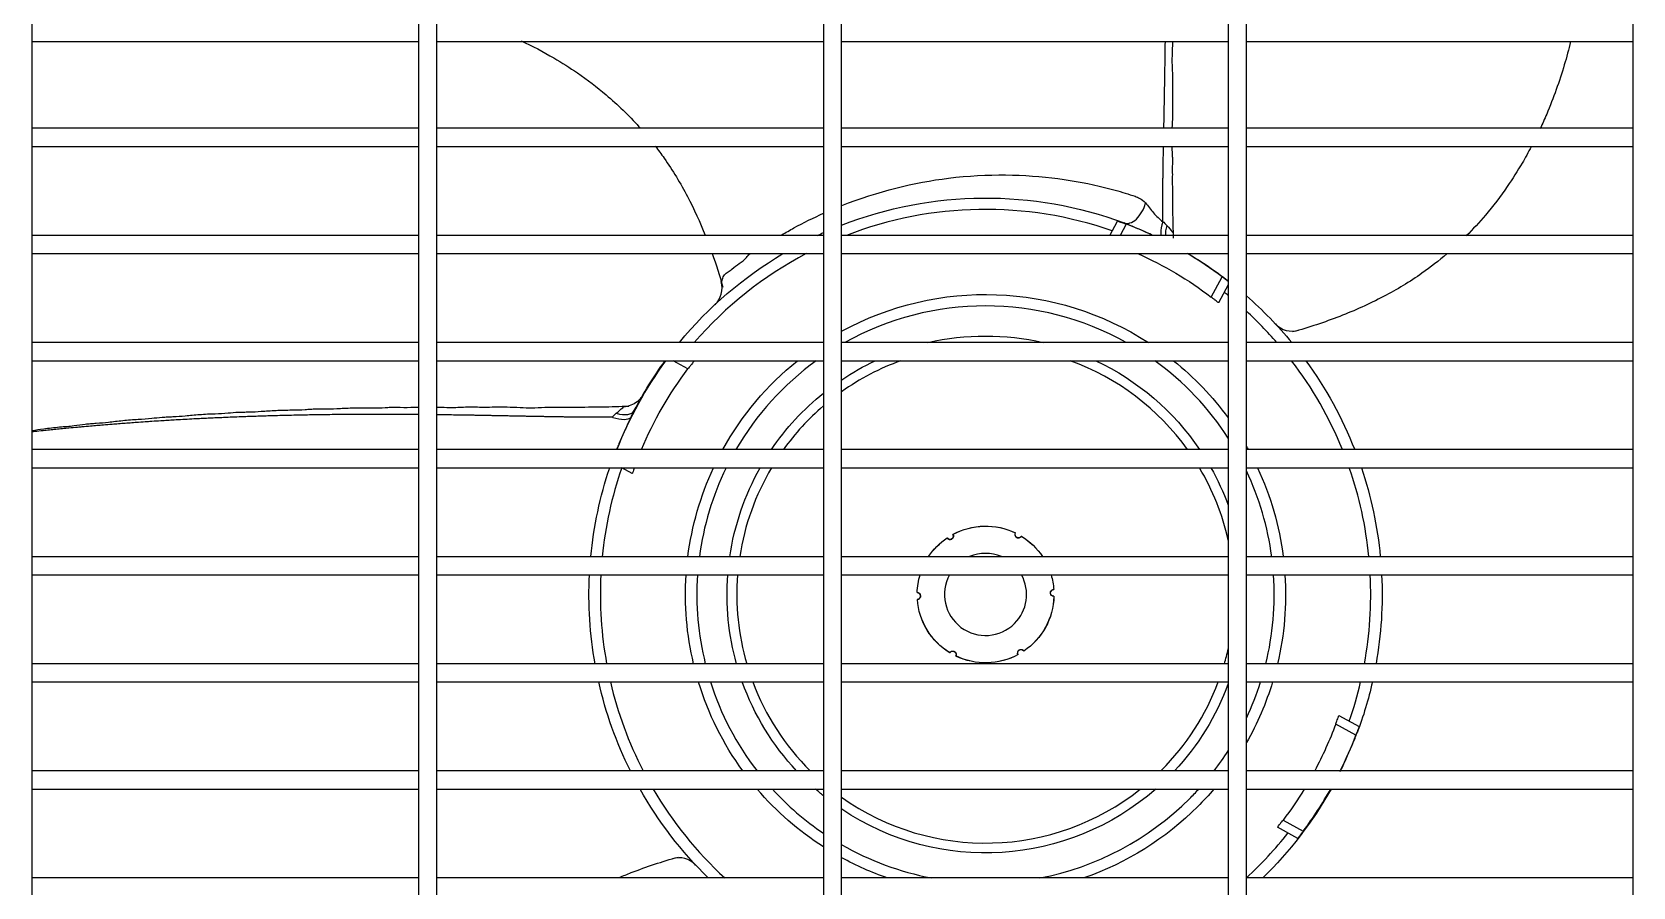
# Model space of a CAD drawing. Extents: x 58467 to 79089, y -33726 to -17391.
# Drawn here: x 72204.52 to 72239.64, y -19129.44 to -19110.68 of the extents above; entities that cross this region are included whole.
import ezdxf

# ---------------------------------------------------------------- set-up
doc = ezdxf.new("R2010")
doc.units = 0
doc.header["$LTSCALE"] = 100

# ---------------------------------------------------------------- blocks, each defined once
blk = doc.blocks.new('ZSGT')
at = {"color": 3}
for p, q in [((40264.634, -24624.08, -3.539), (40264.634, -24505.717, -3.539)), ((40273.112, -24505.717, -3.539), (40273.112, -24624.08, -3.539)), ((40273.512, -24624.08, -3.539), (40273.512, -24505.717, -3.539)), ((40281.991, -24505.717, -3.539), (40281.991, -24624.08, -3.539)), ((40282.391, -24624.08, -3.539), (40282.391, -24505.717, -3.539)), ((40290.87, -24505.717, -3.539), (40290.87, -24624.08, -3.539)), ((40291.27, -24624.08, -3.539), (40291.27, -24505.717, -3.539)), ((40299.748, -24505.717, -3.539), (40299.748, -24624.08, -3.539)), ((40264.634, -24522.031, -3.539), (40273.113, -24522.031, -3.539)), ((40273.513, -24522.031, -3.539), (40281.992, -24522.031, -3.539)), ((40282.392, -24522.031, -3.539), (40290.869, -24522.031, -3.539)), ((40291.269, -24522.031, -3.539), (40299.748, -24522.031, -3.539)), ((40273.113, -24523.937, -3.539), (40264.634, -24523.937, -3.539)), ((40281.992, -24523.937, -3.539), (40273.513, -24523.937, -3.539)), ((40290.869, -24523.937, -3.539), (40282.392, -24523.937, -3.539)), ((40299.748, -24523.937, -3.539), (40291.269, -24523.937, -3.539)), ((40264.634, -24524.337, -3.539), (40273.113, -24524.337, -3.539)), ((40273.513, -24524.337, -3.539), (40281.992, -24524.337, -3.539)), ((40282.392, -24524.337, -3.539), (40290.869, -24524.337, -3.539)), ((40287.545, -24524.342, -3.539), (40287.547, -24524.337, -3.539)), ((40287.545, -24524.342, -3.539), (40287.547, -24524.337, -3.539)), ((40291.269, -24524.337, -3.539), (40299.748, -24524.337, -3.539)), ((40288.272, -24526.287, -3.539), (40288.445, -24525.972, -3.539)), ((40273.113, -24526.287, -3.539), (40264.634, -24526.287, -3.539)), ((40281.992, -24526.287, -3.539), (40273.513, -24526.287, -3.539)), ((40290.869, -24526.287, -3.539), (40282.392, -24526.287, -3.539)), ((40288.635, -24526.042, -3.539), (40288.501, -24526.287, -3.539)), ((40299.748, -24526.287, -3.539), (40291.269, -24526.287, -3.539)), ((40264.634, -24526.687, -3.539), (40273.113, -24526.687, -3.539)), ((40273.513, -24526.687, -3.539), (40281.992, -24526.687, -3.539)), ((40282.392, -24526.687, -3.539), (40290.869, -24526.687, -3.539)), ((40291.269, -24526.687, -3.539), (40299.748, -24526.687, -3.539)), ((40290.496, -24527.639, -3.539), (40290.739, -24527.196, -3.539)), ((40290.87, -24527.373, -3.539), (40290.656, -24527.763, -3.539)), ((40279.62, -24527.798, -3.539), (40279.631, -24527.788, -3.539)), ((40291.906, -24528.23, -3.539), (40291.924, -24528.25, -3.539)), ((40273.113, -24528.636, -3.539), (40264.634, -24528.636, -3.539)), ((40281.992, -24528.636, -3.539), (40273.513, -24528.636, -3.539)), ((40290.869, -24528.636, -3.539), (40282.392, -24528.636, -3.539)), ((40299.748, -24528.636, -3.539), (40291.269, -24528.636, -3.539)), ((40264.634, -24529.036, -3.539), (40273.113, -24529.036, -3.539)), ((40273.513, -24529.036, -3.539), (40281.992, -24529.036, -3.539)), ((40279.02, -24529.216, -3.539), (40278.693, -24529.036, -3.539)), ((40279.108, -24529.036, -3.539), (40279.145, -24529.056, -3.539)), ((40282.392, -24529.036, -3.539), (40290.869, -24529.036, -3.539)), ((40291.269, -24529.036, -3.539), (40299.748, -24529.036, -3.539)), ((40273.113, -24530.986, -3.539), (40264.634, -24530.986, -3.539)), ((40281.992, -24530.986, -3.539), (40273.513, -24530.986, -3.539)), ((40290.869, -24530.986, -3.539), (40282.392, -24530.986, -3.539)), ((40299.748, -24530.986, -3.539), (40291.269, -24530.986, -3.539)), ((40264.634, -24531.386, -3.539), (40273.113, -24531.386, -3.539)), ((40273.513, -24531.386, -3.539), (40281.992, -24531.386, -3.539)), ((40277.798, -24531.511, -3.539), (40277.571, -24531.386, -3.539)), ((40282.392, -24531.386, -3.539), (40290.869, -24531.386, -3.539)), ((40291.269, -24531.386, -3.539), (40299.748, -24531.386, -3.539)), ((40273.113, -24533.336, -3.539), (40264.634, -24533.336, -3.539)), ((40281.992, -24533.336, -3.539), (40273.513, -24533.336, -3.539)), ((40290.869, -24533.336, -3.539), (40282.392, -24533.336, -3.539)), ((40299.748, -24533.336, -3.539), (40291.269, -24533.336, -3.539)), ((40264.634, -24533.736, -3.539), (40273.113, -24533.736, -3.539)), ((40273.513, -24533.736, -3.539), (40281.992, -24533.736, -3.539)), ((40282.392, -24533.736, -3.539), (40290.869, -24533.736, -3.539)), ((40291.269, -24533.736, -3.539), (40299.748, -24533.736, -3.539)), ((40273.113, -24535.685, -3.539), (40264.634, -24535.685, -3.539)), ((40281.992, -24535.685, -3.539), (40273.513, -24535.685, -3.539)), ((40290.869, -24535.685, -3.539), (40282.392, -24535.685, -3.539)), ((40299.748, -24535.685, -3.539), (40291.269, -24535.685, -3.539)), ((40264.634, -24536.085, -3.539), (40273.113, -24536.085, -3.539)), ((40273.513, -24536.085, -3.539), (40281.992, -24536.085, -3.539)), ((40282.392, -24536.085, -3.539), (40290.869, -24536.085, -3.539)), ((40291.269, -24536.085, -3.539), (40299.748, -24536.085, -3.539)), ((40293.295, -24536.82, -3.539), (40293.74, -24537.064, -3.539)), ((40293.671, -24537.254, -3.539), (40293.227, -24537.011, -3.539)), ((40273.113, -24538.035, -3.539), (40264.634, -24538.035, -3.539)), ((40281.992, -24538.035, -3.539), (40273.513, -24538.035, -3.539)), ((40290.869, -24538.035, -3.539), (40282.392, -24538.035, -3.539)), ((40299.748, -24538.035, -3.539), (40291.269, -24538.035, -3.539)), ((40264.634, -24538.435, -3.539), (40273.113, -24538.435, -3.539)), ((40273.513, -24538.435, -3.539), (40281.992, -24538.435, -3.539)), ((40282.392, -24538.435, -3.539), (40290.869, -24538.435, -3.539)), ((40291.269, -24538.435, -3.539), (40299.748, -24538.435, -3.539)), ((40293.069, -24538.535, -3.539), (40293.068, -24538.535, -3.539)), ((40292.394, -24539.518, -3.539), (40291.949, -24539.274, -3.539)), ((40292.073, -24539.114, -3.539), (40292.516, -24539.357, -3.539)), ((40279.188, -24540.101, -3.539), (40279.17, -24540.081, -3.539)), ((40273.113, -24540.385, -3.539), (40264.634, -24540.385, -3.539)), ((40281.992, -24540.385, -3.539), (40273.513, -24540.385, -3.539)), ((40290.869, -24540.385, -3.539), (40282.392, -24540.385, -3.539)), ((40299.748, -24540.385, -3.539), (40291.269, -24540.385, -3.539))]:
    blk.add_line(p, q, dxfattribs=at)
at = {"color": 3, "extrusion": (0, 0, -1)}
for centre, radius, start, end in [((-40285.547, -24534.165, 3.539), 8.699, 68.7281, 110.4357), ((-40285.547, -24534.165, 3.539), 8.699, 64.9195, 65.8727), ((-40285.547, -24534.165, 3.539), 8.699, 39.4651, 59.2876), ((-40285.547, -24534.165, 3.539), 8.191, 114.0687, 127.1733), ((-40285.547, -24534.165, 3.539), 8.699, 120.7139, 127.7283), ((-40285.547, -24534.165, 3.539), 6.582, 61.3463, 122.8556), ((-40285.547, -24534.165, 3.539), 8.699, 131.1398, 140.5364), ((-40285.547, -24534.165, 3.539), 5.671, 77.13, 102.8588), ((-40285.547, -24534.165, 3.539), 8.699, 27.6697, 36.1312), ((-40285.547, -24534.165, 3.539), 6.582, 28.8787, 51.1875), ((-40285.547, -24534.165, 3.539), 5.671, 56.1881, 64.7325), ((-40285.547, -24534.165, 3.539), 5.671, 115.2562, 145.8956), ((-40285.547, -24534.165, 3.539), 6.582, 128.8013, 143.9606), ((-40285.547, -24534.165, 3.539), 8.699, 143.8703, 158.5638), ((-40285.547, -24534.165, 3.539), 8.191, 22.8394, 37.1733), ((-40285.547, -24534.165, 3.539), 5.671, 34.0931, 51.1706), ((-40285.547, -24534.165, 3.539), 6.582, 150.3844, 151.11), ((-40285.547, -24534.165, 3.539), 8.699, 5.4718, 18.6329), ((-40285.547, -24534.165, 3.539), 6.582, 7.2394, 24.975), ((-40285.547, -24534.165, 3.539), 5.671, 8.4094, 29.34), ((-40285.547, -24534.165, 3.539), 5.671, 150.6487, 159.8006), ((-40285.547, -24534.165, 3.539), 6.582, 155.0137, 172.7494), ((-40285.547, -24534.165, 3.539), 8.699, 161.3663, 174.5273), ((-40285.547, -24534.165, 3.539), 1.5, 61.5149, 115.7863), ((-40285.547, -24534.165, 3.539), 1.5, 61.6151, 115.8849), ((-40285.547, -24534.165, 3.539), 1.5, 33.5817, 55.8849), ((-40285.547, -24534.165, 3.539), 1.5, 33.5818, 55.7851), ((-40284.769, -24532.883, 3.539), 0.075, 150.1825, 327.3175), ((-40286.268, -24532.85, 3.539), 0.075, 210.1825, 27.3175), ((-40285.547, -24534.165, 3.539), 1.5, 121.5137, 146.4184), ((-40285.547, -24534.165, 3.539), 1.5, 121.6151, 146.419), ((-40285.547, -24534.165, 3.539), 8.699, 349.9351, 2.8298), ((-40285.547, -24534.165, 3.539), 6.582, 346.6463, 3.7406), ((-40285.547, -24534.165, 3.539), 5.671, 344.4525, 4.3425), ((-40285.547, -24534.165, 3.539), 1.5, 1.6151, 16.6471), ((-40285.547, -24534.165, 3.539), 1.5, 1.5149, 16.647), ((-40285.547, -24534.165, 3.539), 1.5, 163.3536, 175.8849), ((-40285.547, -24534.165, 3.539), 1.5, 163.3536, 175.7851), ((-40285.547, -24534.165, 3.539), 6.582, 176.2481, 193.3425), ((-40285.547, -24534.165, 3.539), 8.699, 177.1681, 190.0628), ((-40284.047, -24534.198, 3.539), 0.075, 90.1825, 267.3175), ((-40285.547, -24534.165, 3.539), 1.5, 301.6151, 355.8849), ((-40285.547, -24534.165, 3.539), 1.5, 301.5149, 355.7851), ((-40285.547, -24534.165, 3.539), 1.5, 181.6151, 235.8849), ((-40285.547, -24534.165, 3.539), 1.5, 181.5149, 235.7851), ((-40287.046, -24534.133, 3.539), 0.075, 270.1825, 87.3175), ((-40284.825, -24535.48, 3.539), 0.075, 30.1825, 207.3175), ((-40286.325, -24535.447, 3.539), 0.075, 330.1825, 147.3175), ((-40285.547, -24534.165, 3.539), 1.5, 241.6151, 295.8849), ((-40285.547, -24534.165, 3.539), 1.5, 241.5149, 295.7851), ((-40285.547, -24534.165, 3.539), 8.699, 333.5863, 347.2478), ((-40285.547, -24534.165, 3.539), 6.582, 323.9887, 343.035), ((-40285.547, -24534.165, 3.539), 5.671, 316.9687, 340.2112), ((-40285.547, -24534.165, 3.539), 5.671, 200.1825, 223.02), ((-40285.547, -24534.165, 3.539), 6.582, 196.9538, 209.5988), ((-40285.547, -24534.165, 3.539), 8.699, 192.7514, 200.4357), ((-40285.547, -24534.165, 3.539), 8.191, 200.3267, 208.1938), ((-40285.547, -24534.165, 3.539), 8.699, 314.3587, 330.6054), ((-40285.547, -24534.165, 3.539), 6.582, 302.6925, 319.5563), ((-40285.547, -24534.165, 3.539), 5.671, 308.8237, 311.1581), ((-40285.547, -24534.165, 3.539), 5.671, 228.8306, 303.8063), ((-40285.547, -24534.165, 3.539), 6.582, 220.4325, 225), ((-40285.547, -24534.165, 3.539), 8.699, 209.3961, 225.6416), ((-40285.547, -24534.165, 3.539), 8.191, 211.4183, 217.1733), ((-40285.547, -24534.165, 3.539), 6.582, 225, 250.8806), ((-40285.547, -24534.165, 3.539), 6.582, 289.1081, 298.6481)]:
    blk.add_arc(centre, radius, start, end, dxfattribs=at)
at = {"color": 3}
for radius, start, end in [(8.449, 70.7868, 111.1705), (8.691, 65.0266, 69.1851), (8.449, 117.7268, 139.1255), (8.691, 53.3149, 59.3716), (8.449, 50.9474, 51.7132), (6.332, 60.8231, 119.1769), (8.449, 40.8737, 47.3624), (8.691, 143.8334, 158.5429), (6.332, 125.91, 149.8669), (5.455, 109.9069, 125.3531), (5.455, 35.6456, 70.0931), (6.332, 32.7938, 54.09), (8.449, 22.1036, 37.3772), (5.455, 130.6856, 144.3544), (8.449, 160.7868, 174.3659), (6.332, 153.9675, 172.4738), (5.455, 149.3719, 171.2531), (5.455, 12.6281, 30.6282), (6.332, 7.5263, 25.3407), (8.449, 5.6354, 19.2045), (0.9, 67.2019, 112.7981), (8.449, 177.0854, 190.3653), (6.332, 176.1131, 193.8938), (5.455, 175.4831, 196.1831), (0.9, 151.4868, 315), (0.9, 315, 28.513), (6.332, 346.1063, 3.8869), (8.449, 349.636, 2.9158), (5.455, 343.8169, 347.3662), (8.449, 193.1359, 207.2591), (6.332, 197.6513, 217.6706), (5.455, 200.61, 225.1912), (5.455, 315, 339.39), (6.332, 334.6538, 342.3488), (8.449, 340.7868, 346.8654), (8.691, 333.5604, 339.1851), (6.332, 322.3294, 327.2006), (8.449, 210.3544, 227.4022), (6.332, 222.4013, 235.8394), (5.455, 234.6525, 308.4862), (6.332, 315, 317.5988), (8.691, 323.3149, 330.576), (6.332, 280.8338, 315), (6.332, 240.1088, 259.1663), (8.449, 312.6368, 321.7132)]:
    blk.add_arc((40285.547, -24534.165, -3.539), radius, start, end, dxfattribs=at)
at = {"color": 3, "extrusion": (5.39034e-06, 5.03151e-06, 1)}
blk.add_arc((40279.269, -24527.442, -3.447), 0.5, 313.0877, 16.4677, dxfattribs=at)
at = {"color": 3, "extrusion": (5.64183e-06, -6.04419e-06, 1)}
blk.add_arc((40292.27, -24527.888, -3.162), 0.5, 223.0877, 286.4734, dxfattribs=at)
at = {"color": 3, "extrusion": (-5.50525e-06, 5.89787e-06, 1)}
blk.add_arc((40278.823, -24540.443, -3.908), 0.5, 43.0877, 106.4735, dxfattribs=at)
at = {"color": 3}
for centre, major_axis, ratio, start_param, end_param in [((40288.759, -24525.546, -3.539), (-0.175, -0.468), 0.588101, 0, 1.726902), ((40289.818, -24526.019, -3.539), (0.232, 0.443), 0.512974, 1.938544, 2.458256), ((40277.4, -24529.894, -3.539), (-0.443, 0.232), 0.512974, 1.938544, 3.141593)]:
    blk.add_ellipse(centre, major_axis=major_axis, ratio=ratio, start_param=start_param, end_param=end_param, dxfattribs=at)
for points, knots in [([(40275.36, -24522.015, -3.539), (40275.605, -24522.13, -3.539), (40276.025, -24522.351, -3.539), (40276.649, -24522.747, -3.539), (40277.287, -24523.233, -3.539), (40277.732, -24523.662, -3.539), (40277.966, -24523.924, -3.539), (40277.976, -24523.935, -3.539)], [0, 0, 0, 0, 0.250799, 0.438254, 0.680606, 0.985878, 1, 1, 1, 1]), ([(40289.459, -24523.938, -3.539), (40289.459, -24523.913, -3.539), (40289.461, -24523.842, -3.539), (40289.462, -24523.737, -3.539), (40289.465, -24523.611, -3.539), (40289.468, -24523.485, -3.539), (40289.47, -24523.361, -3.539), (40289.472, -24523.236, -3.539), (40289.474, -24523.111, -3.539), (40289.477, -24522.986, -3.539), (40289.479, -24522.861, -3.539), (40289.481, -24522.735, -3.539), (40289.483, -24522.609, -3.539), (40289.485, -24522.465, -3.539), (40289.487, -24522.336, -3.539), (40289.489, -24522.188, -3.539), (40289.49, -24522.097, -3.539), (40289.491, -24522.038, -3.539), (40289.491, -24522.03, -3.539)], [0, 0, 0, 0, 0.040051, 0.114821, 0.164667, 0.239437, 0.314206, 0.364053, 0.438822, 0.513592, 0.563438, 0.638207, 0.712977, 0.762823, 0.862516, 0.912362, 0.987132, 1, 1, 1, 1]), ([(40289.644, -24523.937, -3.539), (40289.648, -24523.848, -3.539), (40289.66, -24523.563, -3.539), (40289.649, -24523.26, -3.539), (40289.654, -24523.013, -3.539), (40289.657, -24522.888, -3.539), (40289.655, -24522.705, -3.539), (40289.637, -24522.509, -3.539), (40289.65, -24522.242, -3.539), (40289.654, -24522.096, -3.539), (40289.655, -24522.029, -3.539)], [0, 0, 0, 0, 0.131646, 0.410876, 0.520141, 0.562705, 0.601468, 0.78581, 0.899724, 1, 1, 1, 1]), ([(40298.381, -24522.034, -3.539), (40298.339, -24522.204, -3.539), (40298.192, -24522.743, -3.539), (40297.966, -24523.38, -3.539), (40297.763, -24523.838, -3.539), (40297.713, -24523.943, -3.539)], [0, 0, 0, 0, 0.261577, 0.828831, 1, 1, 1, 1]), ([(40278.303, -24524.329, -3.539), (40278.369, -24524.415, -3.539), (40278.628, -24524.767, -3.539), (40279.018, -24525.408, -3.539), (40279.284, -24525.994, -3.539), (40279.4, -24526.284, -3.539)], [0, 0, 0, 0, 0.146134, 0.586198, 1, 1, 1, 1]), ([(40289.436, -24525.978, -3.539), (40289.436, -24525.962, -3.539), (40289.436, -24525.92, -3.539), (40289.435, -24525.836, -3.539), (40289.435, -24525.744, -3.539), (40289.435, -24525.65, -3.539), (40289.435, -24525.566, -3.539), (40289.435, -24525.485, -3.539), (40289.436, -24525.389, -3.539), (40289.437, -24525.289, -3.539), (40289.438, -24525.177, -3.539), (40289.439, -24525.079, -3.539), (40289.44, -24524.972, -3.539), (40289.442, -24524.872, -3.539), (40289.444, -24524.771, -3.539), (40289.445, -24524.656, -3.539), (40289.447, -24524.554, -3.539), (40289.449, -24524.442, -3.539), (40289.45, -24524.373, -3.539), (40289.451, -24524.334, -3.539)], [0, 0, 0, 0, 0.032149, 0.083522, 0.160582, 0.211955, 0.263329, 0.314702, 0.366075, 0.443135, 0.494509, 0.571569, 0.622942, 0.674316, 0.751376, 0.802749, 0.879809, 0.931182, 1, 1, 1, 1]), ([(40289.673, -24526.344, -3.539), (40289.666, -24526.149, -3.539), (40289.655, -24525.752, -3.539), (40289.652, -24525.33, -3.539), (40289.651, -24525.045, -3.539), (40289.652, -24524.922, -3.539), (40289.65, -24524.791, -3.539), (40289.653, -24524.682, -3.539), (40289.652, -24524.581, -3.539), (40289.647, -24524.466, -3.539), (40289.641, -24524.387, -3.539), (40289.638, -24524.335, -3.539)], [0, 0, 0, 0, 0.286213, 0.579725, 0.615099, 0.700692, 0.766378, 0.829652, 0.869632, 0.911891, 1, 1, 1, 1]), ([(40297.515, -24524.344, -3.539), (40297.452, -24524.464, -3.539), (40297.288, -24524.759, -3.539), (40296.965, -24525.268, -3.539), (40296.557, -24525.804, -3.539), (40296.238, -24526.151, -3.539), (40296.092, -24526.297, -3.539)], [0, 0, 0, 0, 0.167806, 0.420315, 0.746772, 1, 1, 1, 1]), ([(40282.392, -24525.633, -3.539), (40283.189, -24525.316, -3.539), (40283.983, -24525.125, -3.539), (40285.599, -24524.923, -3.539), (40286.41, -24524.946, -3.539), (40287.498, -24525.088, -3.539), (40287.839, -24525.153, -3.539), (40288.314, -24525.272, -3.539), (40288.467, -24525.315, -3.539), (40288.685, -24525.383, -3.539), (40288.759, -24525.409, -3.539), (40288.861, -24525.439, -3.539), (40288.893, -24525.452, -3.539), (40288.968, -24525.496, -3.539), (40289.013, -24525.526, -3.539), (40289.058, -24525.574, -3.539)], [0, 0, 0, 0, 0.302954, 0.302954, 0.651477, 0.651477, 0.825738, 0.825738, 0.912869, 0.912869, 0.956435, 0.956435, 0.978217, 0.978217, 1, 1, 1, 1]), ([(40289.058, -24525.574, -3.539), (40289.116, -24525.636, -3.539), (40289.166, -24525.72, -3.539), (40289.292, -24525.865, -3.539), (40289.368, -24525.926, -3.539), (40289.433, -24525.991, -3.539)], [0, 0, 0, 0, 0.5, 0.5, 1, 1, 1, 1]), ([(40281.076, -24526.274, -3.539), (40281.165, -24526.222, -3.539), (40281.255, -24526.172, -3.539), (40281.559, -24526.006, -3.539), (40281.775, -24525.899, -3.539), (40281.991, -24525.802, -3.539)], [0, 0, 0, 0, 0.29522, 0.29522, 1, 1, 1, 1]), ([(40288.445, -24525.972, -3.539), (40288.445, -24525.972, -3.539), (40288.449, -24525.973, -3.539), (40288.463, -24525.978, -3.539), (40288.473, -24525.982, -3.539), (40288.499, -24525.991, -3.539), (40288.515, -24525.997, -3.539), (40288.551, -24526.01, -3.539), (40288.571, -24526.017, -3.539), (40288.606, -24526.03, -3.539), (40288.621, -24526.036, -3.539), (40288.635, -24526.042, -3.539)], [0, 0, 0, 0, 0.211758, 0.211758, 0.423432, 0.423432, 0.636431, 0.636431, 0.852021, 0.852021, 1, 1, 1, 1]), ([(40289.436, -24525.978, -3.539), (40289.436, -24525.978, -3.539), (40289.436, -24525.978, -3.539), (40289.467, -24526.006, -3.539), (40289.496, -24526.037, -3.539), (40289.523, -24526.067, -3.539)], [0, 0, 0, 0, 0.000046, 0.000046, 1, 1, 1, 1]), ([(40289.219, -24526.286, -3.539), (40289.173, -24526.266, -3.539), (40289.127, -24526.245, -3.539), (40288.994, -24526.186, -3.539), (40288.908, -24526.148, -3.539), (40288.742, -24526.077, -3.539), (40288.663, -24526.044, -3.539), (40288.584, -24526.014, -3.539)], [0, 0, 0, 0, 0.218967, 0.218967, 0.624953, 0.624953, 1, 1, 1, 1]), ([(40289.433, -24525.991, -3.539), (40289.404, -24526.081, -3.539), (40289.389, -24526.167, -3.539), (40289.389, -24526.256, -3.539), (40289.39, -24526.274, -3.539), (40289.392, -24526.29, -3.539)], [0, 0, 0, 0, 0.78393, 0.78393, 1, 1, 1, 1]), ([(40289.523, -24526.067, -3.539), (40289.57, -24526.119, -3.539), (40289.614, -24526.169, -3.539), (40289.657, -24526.225, -3.539), (40289.667, -24526.235, -3.539), (40289.669, -24526.232, -3.539)], [0, 0, 0, 0, 0.677972, 0.677972, 1, 1, 1, 1]), ([(40279.755, -24527.306, -3.539), (40279.758, -24527.306, -3.539), (40279.761, -24527.302, -3.539), (40279.769, -24527.283, -3.539), (40279.773, -24527.266, -3.539), (40279.788, -24527.216, -3.539), (40279.8, -24527.181, -3.539), (40279.843, -24527.121, -3.539), (40279.876, -24527.107, -3.539), (40279.932, -24527.069, -3.539), (40279.958, -24527.048, -3.539), (40280.035, -24526.98, -3.539), (40280.09, -24526.939, -3.539), (40280.172, -24526.881, -3.539), (40280.201, -24526.865, -3.539), (40280.254, -24526.825, -3.539), (40280.277, -24526.799, -3.539), (40280.324, -24526.742, -3.539), (40280.35, -24526.714, -3.539), (40280.377, -24526.688, -3.539)], [0, 0, 0, 0, 0.041274, 0.041274, 0.097669, 0.097669, 0.210461, 0.210461, 0.323252, 0.323252, 0.436043, 0.436043, 0.661626, 0.661626, 0.774417, 0.774417, 0.887208, 0.887208, 1, 1, 1, 1]), ([(40295.664, -24526.694, -3.539), (40295.49, -24526.842, -3.539), (40295.049, -24527.184, -3.539), (40294.271, -24527.657, -3.539), (40293.316, -24528.081, -3.539), (40292.64, -24528.307, -3.539), (40292.289, -24528.404, -3.539)], [0, 0, 0, 0, 0.182173, 0.442327, 0.718068, 1, 1, 1, 1]), ([(40290.739, -24527.196, -3.539), (40290.757, -24527.209, -3.539), (40290.776, -24527.223, -3.539), (40290.81, -24527.249, -3.539), (40290.826, -24527.262, -3.539), (40290.852, -24527.281, -3.539), (40290.862, -24527.289, -3.539), (40290.871, -24527.296, -3.539)], [0, 0, 0, 0, 0.355398, 0.355398, 0.710856, 0.710856, 1, 1, 1, 1]), ([(40290.656, -24527.763, -3.539), (40290.656, -24527.763, -3.539), (40290.653, -24527.761, -3.539), (40290.641, -24527.752, -3.539), (40290.633, -24527.745, -3.539), (40290.611, -24527.728, -3.539), (40290.597, -24527.717, -3.539), (40290.567, -24527.694, -3.539), (40290.551, -24527.681, -3.539), (40290.521, -24527.658, -3.539), (40290.508, -24527.648, -3.539), (40290.496, -24527.639, -3.539)], [0, 0, 0, 0, 0.211356, 0.211356, 0.422617, 0.422617, 0.635365, 0.635365, 0.851032, 0.851032, 1, 1, 1, 1]), ([(40279.145, -24529.056, -3.539), (40279.145, -24529.056, -3.539), (40279.142, -24529.059, -3.539), (40279.133, -24529.071, -3.539), (40279.126, -24529.08, -3.539), (40279.109, -24529.101, -3.539), (40279.099, -24529.115, -3.539), (40279.075, -24529.145, -3.539), (40279.062, -24529.162, -3.539), (40279.04, -24529.191, -3.539), (40279.03, -24529.204, -3.539), (40279.02, -24529.216, -3.539)], [0, 0, 0, 0, 0.211356, 0.211356, 0.422617, 0.422617, 0.635365, 0.635365, 0.851032, 0.851032, 1, 1, 1, 1]), ([(40273.104, -24530.062, -3.539), (40273.047, -24530.064, -3.539), (40272.888, -24530.068, -3.539), (40272.723, -24530.066, -3.539), (40272.561, -24530.064, -3.539), (40272.478, -24530.065, -3.539), (40272.324, -24530.074, -3.539), (40272.146, -24530.082, -3.539), (40271.929, -24530.077, -3.539), (40271.677, -24530.076, -3.539), (40271.39, -24530.091, -3.539), (40271.161, -24530.1, -3.539), (40270.98, -24530.1, -3.539), (40270.857, -24530.1, -3.539), (40270.737, -24530.105, -3.539), (40270.569, -24530.119, -3.539), (40270.376, -24530.124, -3.539), (40270.155, -24530.126, -3.539), (40269.916, -24530.135, -3.539), (40269.663, -24530.155, -3.539), (40269.448, -24530.166, -3.539), (40269.276, -24530.169, -3.539), (40269.118, -24530.172, -3.539), (40268.912, -24530.195, -3.539), (40268.689, -24530.204, -3.539), (40268.475, -24530.212, -3.539), (40268.243, -24530.227, -3.539), (40267.998, -24530.252, -3.539), (40267.785, -24530.268, -3.539), (40267.611, -24530.275, -3.539), (40267.448, -24530.283, -3.539), (40267.237, -24530.311, -3.539), (40267.005, -24530.325, -3.539), (40266.787, -24530.339, -3.539), (40266.557, -24530.361, -3.539), (40266.318, -24530.391, -3.539), (40266.105, -24530.41, -3.539), (40265.925, -24530.422, -3.539), (40265.754, -24530.438, -3.539), (40265.537, -24530.474, -3.539), (40265.282, -24530.492, -3.539), (40265.054, -24530.515, -3.539), (40264.847, -24530.543, -3.539), (40264.715, -24530.562, -3.539), (40264.632, -24530.573, -3.539)], [0, 0, 0, 0, 0.020993, 0.060732, 0.0678, 0.074162, 0.086897, 0.117658, 0.135798, 0.155524, 0.197696, 0.23796, 0.254024, 0.266902, 0.278583, 0.291499, 0.323077, 0.341369, 0.36095, 0.402348, 0.440072, 0.454754, 0.466698, 0.490617, 0.521317, 0.539051, 0.558332, 0.59936, 0.637234, 0.652147, 0.664401, 0.689266, 0.720818, 0.739028, 0.758563, 0.799999, 0.837338, 0.851752, 0.864099, 0.891017, 0.924896, 0.944238, 0.965101, 1, 1, 1, 1]), ([(40277.726, -24530.039, -3.539), (40277.53, -24530.046, -3.539), (40277.134, -24530.057, -3.539), (40276.712, -24530.06, -3.539), (40276.426, -24530.061, -3.539), (40276.303, -24530.06, -3.539), (40276.172, -24530.062, -3.539), (40276.064, -24530.059, -3.539), (40275.962, -24530.06, -3.539), (40275.8, -24530.067, -3.539), (40275.617, -24530.084, -3.539), (40275.336, -24530.068, -3.539), (40274.951, -24530.052, -3.539), (40274.641, -24530.063, -3.539), (40274.395, -24530.058, -3.539), (40274.269, -24530.055, -3.539), (40274.087, -24530.057, -3.539), (40273.891, -24530.075, -3.539), (40273.657, -24530.063, -3.539), (40273.545, -24530.06, -3.539), (40273.511, -24530.059, -3.539)], [0, 0, 0, 0, 0.133514, 0.270433, 0.286934, 0.326862, 0.357504, 0.38702, 0.40567, 0.425383, 0.498549, 0.559198, 0.624297, 0.752478, 0.802637, 0.822176, 0.83997, 0.924593, 0.976886, 1, 1, 1, 1]), ([(40277.359, -24530.277, -3.539), (40277.359, -24530.277, -3.539), (40277.359, -24530.276, -3.539), (40277.388, -24530.245, -3.539), (40277.418, -24530.216, -3.539), (40277.448, -24530.189, -3.539)], [0, 0, 0, 0, 0.000046, 0.000046, 1, 1, 1, 1]), ([(40277.448, -24530.189, -3.539), (40277.5, -24530.143, -3.539), (40277.551, -24530.098, -3.539), (40277.607, -24530.055, -3.539), (40277.617, -24530.045, -3.539), (40277.614, -24530.043, -3.539)], [0, 0, 0, 0, 0.677972, 0.677972, 1, 1, 1, 1]), ([(40277.988, -24529.843, -3.539), (40277.963, -24529.879, -3.539), (40277.901, -24529.95, -3.539), (40277.768, -24530.018, -3.539), (40277.66, -24530.053, -3.539), (40277.604, -24530.045, -3.539), (40277.603, -24530.044, -3.539)], [0, 0, 0, 0, 0.282713, 0.623797, 0.98945, 1, 1, 1, 1]), ([(40273.111, -24530.218, -3.539), (40273.072, -24530.218, -3.539), (40273.001, -24530.217, -3.539), (40272.882, -24530.216, -3.539), (40272.752, -24530.215, -3.539), (40272.606, -24530.215, -3.539), (40272.46, -24530.214, -3.539), (40272.313, -24530.214, -3.539), (40272.165, -24530.214, -3.539), (40272.032, -24530.214, -3.539), (40271.88, -24530.215, -3.539), (40271.745, -24530.215, -3.539), (40271.577, -24530.216, -3.539), (40271.444, -24530.217, -3.539), (40271.28, -24530.219, -3.539), (40271.148, -24530.22, -3.539), (40270.984, -24530.223, -3.539), (40270.853, -24530.225, -3.539), (40270.688, -24530.227, -3.539), (40270.556, -24530.23, -3.539), (40270.389, -24530.234, -3.539), (40270.254, -24530.237, -3.539), (40270.084, -24530.241, -3.539), (40269.933, -24530.245, -3.539), (40269.767, -24530.25, -3.539), (40269.62, -24530.254, -3.539), (40269.472, -24530.259, -3.539), (40269.309, -24530.265, -3.539), (40269.161, -24530.271, -3.539), (40268.997, -24530.277, -3.539), (40268.849, -24530.283, -3.539), (40268.683, -24530.291, -3.539), (40268.532, -24530.298, -3.539), (40268.382, -24530.305, -3.539), (40268.216, -24530.313, -3.539), (40268.07, -24530.321, -3.539), (40267.908, -24530.33, -3.539), (40267.763, -24530.338, -3.539), (40267.602, -24530.348, -3.539), (40267.441, -24530.358, -3.539), (40267.295, -24530.367, -3.539), (40267.133, -24530.378, -3.539), (40266.986, -24530.388, -3.539), (40266.822, -24530.4, -3.539), (40266.676, -24530.411, -3.539), (40266.531, -24530.422, -3.539), (40266.372, -24530.435, -3.539), (40266.214, -24530.447, -3.539), (40266.057, -24530.461, -3.539), (40265.899, -24530.474, -3.539), (40265.758, -24530.487, -3.539), (40265.601, -24530.501, -3.539), (40265.459, -24530.514, -3.539), (40265.301, -24530.53, -3.539), (40265.158, -24530.544, -3.539), (40265.016, -24530.558, -3.539), (40264.86, -24530.574, -3.539), (40264.733, -24530.588, -3.539), (40264.653, -24530.596, -3.539), (40264.635, -24530.598, -3.539)], [0, 0, 0, 0, 0.013718, 0.025238, 0.042517, 0.059796, 0.077075, 0.094355, 0.111634, 0.128913, 0.140433, 0.163472, 0.174991, 0.19803, 0.20955, 0.232588, 0.244108, 0.267147, 0.278666, 0.301705, 0.313225, 0.336264, 0.347783, 0.370822, 0.388101, 0.405381, 0.42266, 0.439939, 0.462978, 0.474498, 0.497537, 0.514816, 0.532095, 0.549374, 0.566653, 0.589692, 0.601212, 0.624251, 0.64153, 0.658809, 0.681848, 0.693368, 0.716407, 0.733686, 0.750965, 0.768244, 0.785524, 0.808563, 0.825842, 0.843121, 0.86616, 0.877679, 0.900718, 0.917998, 0.935277, 0.952556, 0.969835, 0.992874, 1, 1, 1, 1]), ([(40277.359, -24530.277, -3.539), (40277.343, -24530.277, -3.539), (40277.302, -24530.277, -3.539), (40277.217, -24530.277, -3.539), (40277.125, -24530.278, -3.539), (40277.031, -24530.277, -3.539), (40276.948, -24530.277, -3.539), (40276.866, -24530.277, -3.539), (40276.77, -24530.276, -3.539), (40276.67, -24530.276, -3.539), (40276.559, -24530.274, -3.539), (40276.46, -24530.273, -3.539), (40276.353, -24530.272, -3.539), (40276.254, -24530.27, -3.539), (40276.153, -24530.269, -3.539), (40276.037, -24530.267, -3.539), (40275.935, -24530.265, -3.539), (40275.819, -24530.263, -3.539), (40275.701, -24530.261, -3.539), (40275.582, -24530.259, -3.539), (40275.477, -24530.257, -3.539), (40275.369, -24530.254, -3.539), (40275.246, -24530.252, -3.539), (40275.118, -24530.25, -3.539), (40274.993, -24530.247, -3.539), (40274.867, -24530.245, -3.539), (40274.742, -24530.242, -3.539), (40274.617, -24530.24, -3.539), (40274.493, -24530.238, -3.539), (40274.368, -24530.235, -3.539), (40274.243, -24530.233, -3.539), (40274.117, -24530.231, -3.539), (40273.99, -24530.229, -3.539), (40273.847, -24530.227, -3.539), (40273.718, -24530.225, -3.539), (40273.595, -24530.223, -3.539), (40273.537, -24530.223, -3.539), (40273.512, -24530.222, -3.539)], [0, 0, 0, 0, 0.014596, 0.03792, 0.072906, 0.09623, 0.119554, 0.142878, 0.166202, 0.201188, 0.224512, 0.259498, 0.282822, 0.306146, 0.341132, 0.364456, 0.399442, 0.422766, 0.457752, 0.492738, 0.516062, 0.539386, 0.574372, 0.609358, 0.632682, 0.667668, 0.702654, 0.725978, 0.760964, 0.79595, 0.819274, 0.85426, 0.889246, 0.91257, 0.959218, 0.982542, 1, 1, 1, 1]), ([(40277.372, -24530.279, -3.539), (40277.463, -24530.308, -3.539), (40277.549, -24530.323, -3.539), (40277.688, -24530.324, -3.539), (40277.74, -24530.308, -3.539), (40277.766, -24530.28, -3.539)], [0, 0, 0, 0, 0.5, 0.5, 1, 1, 1, 1]), ([(40277.766, -24530.28, -3.539), (40277.756, -24530.3, -3.539), (40277.747, -24530.321, -3.539), (40277.693, -24530.437, -3.539), (40277.649, -24530.535, -3.539), (40277.567, -24530.718, -3.539), (40277.529, -24530.804, -3.539), (40277.479, -24530.922, -3.539), (40277.465, -24530.954, -3.539), (40277.452, -24530.986, -3.539)], [0, 0, 0, 0, 0.087898, 0.087898, 0.500484, 0.500484, 0.864594, 0.864594, 1, 1, 1, 1]), ([(40277.842, -24531.386, -3.539), (40277.835, -24531.406, -3.539), (40277.829, -24531.424, -3.539), (40277.817, -24531.457, -3.539), (40277.812, -24531.472, -3.539), (40277.804, -24531.494, -3.539), (40277.801, -24531.502, -3.539), (40277.799, -24531.509, -3.539), (40277.798, -24531.511, -3.539), (40277.798, -24531.511, -3.539)], [0, 0, 0, 0, 0.272273, 0.272273, 0.55574, 0.55574, 0.835863, 0.835863, 1, 1, 1, 1]), ([(40284.703, -24532.924, -3.539), (40284.712, -24532.94, -3.539), (40284.748, -24532.966, -3.539), (40284.799, -24532.957, -3.539), (40284.828, -24532.93, -3.539), (40284.841, -24532.903, -3.539), (40284.842, -24532.872, -3.539), (40284.835, -24532.853, -3.539), (40284.831, -24532.845, -3.539)], [0, 0, 0, 0, 0.25, 0.5, 0.625, 0.75, 0.875, 1, 1, 1, 1]), ([(40286.2, -24532.813, -3.539), (40286.191, -24532.83, -3.539), (40286.186, -24532.874, -3.539), (40286.22, -24532.914, -3.539), (40286.257, -24532.926, -3.539), (40286.287, -24532.923, -3.539), (40286.314, -24532.909, -3.539), (40286.327, -24532.893, -3.539), (40286.332, -24532.885, -3.539)], [0, 0, 0, 0, 0.25, 0.5, 0.625, 0.75, 0.875, 1, 1, 1, 1]), ([(40284.049, -24534.276, -3.539), (40284.068, -24534.275, -3.539), (40284.108, -24534.257, -3.539), (40284.126, -24534.208, -3.539), (40284.118, -24534.17, -3.539), (40284.101, -24534.145, -3.539), (40284.075, -24534.129, -3.539), (40284.055, -24534.125, -3.539), (40284.046, -24534.126, -3.539)], [0, 0, 0, 0, 0.25, 0.5, 0.625, 0.75, 0.875, 1, 1, 1, 1]), ([(40293.227, -24537.011, -3.539), (40293.235, -24536.989, -3.539), (40293.243, -24536.967, -3.539), (40293.258, -24536.927, -3.539), (40293.265, -24536.907, -3.539), (40293.277, -24536.874, -3.539), (40293.282, -24536.859, -3.539), (40293.29, -24536.837, -3.539), (40293.292, -24536.828, -3.539), (40293.295, -24536.821, -3.539), (40293.295, -24536.82, -3.539), (40293.295, -24536.82, -3.539)], [0, 0, 0, 0, 0.21816, 0.21816, 0.436362, 0.436362, 0.653817, 0.653817, 0.868707, 0.868707, 1, 1, 1, 1]), ([(40293.328, -24538.051, -3.539), (40293.337, -24538.03, -3.539), (40293.347, -24538.01, -3.539), (40293.401, -24537.894, -3.539), (40293.445, -24537.796, -3.539), (40293.526, -24537.613, -3.539), (40293.564, -24537.526, -3.539), (40293.635, -24537.361, -3.539), (40293.669, -24537.281, -3.539), (40293.698, -24537.202, -3.539)], [0, 0, 0, 0, 0.07319, 0.07319, 0.416738, 0.416738, 0.719921, 0.719921, 1, 1, 1, 1]), ([(40293.74, -24537.064, -3.539), (40293.74, -24537.064, -3.539), (40293.739, -24537.067, -3.539), (40293.734, -24537.081, -3.539), (40293.73, -24537.092, -3.539), (40293.721, -24537.118, -3.539), (40293.715, -24537.134, -3.539), (40293.702, -24537.169, -3.539), (40293.695, -24537.19, -3.539), (40293.682, -24537.224, -3.539), (40293.676, -24537.239, -3.539), (40293.671, -24537.254, -3.539)], [0, 0, 0, 0, 0.211758, 0.211758, 0.423432, 0.423432, 0.636431, 0.636431, 0.852021, 0.852021, 1, 1, 1, 1]), ([(40291.949, -24539.274, -3.539), (40291.949, -24539.274, -3.539), (40291.951, -24539.271, -3.539), (40291.96, -24539.26, -3.539), (40291.967, -24539.251, -3.539), (40291.984, -24539.229, -3.539), (40291.995, -24539.216, -3.539), (40292.018, -24539.186, -3.539), (40292.031, -24539.169, -3.539), (40292.054, -24539.139, -3.539), (40292.064, -24539.127, -3.539), (40292.073, -24539.114, -3.539)], [0, 0, 0, 0, 0.211356, 0.211356, 0.422617, 0.422617, 0.635365, 0.635365, 0.851032, 0.851032, 1, 1, 1, 1]), ([(40292.516, -24539.357, -3.539), (40292.503, -24539.376, -3.539), (40292.489, -24539.394, -3.539), (40292.463, -24539.429, -3.539), (40292.45, -24539.445, -3.539), (40292.429, -24539.473, -3.539), (40292.419, -24539.485, -3.539), (40292.405, -24539.504, -3.539), (40292.399, -24539.511, -3.539), (40292.395, -24539.517, -3.539), (40292.394, -24539.518, -3.539), (40292.394, -24539.518, -3.539)], [0, 0, 0, 0, 0.217793, 0.217793, 0.435623, 0.435623, 0.652794, 0.652794, 0.867695, 0.867695, 1, 1, 1, 1]), ([(40277.513, -24540.374, -3.539), (40277.6, -24540.338, -3.539), (40278.022, -24540.168, -3.539), (40278.454, -24540.023, -3.539), (40278.805, -24539.927, -3.539)], [0, 0, 0, 0, 0.208433, 1, 1, 1, 1])]:
    blk.add_open_spline(points, degree=3, knots=knots, dxfattribs=at)
for points, degree in [([(40289.433, -24525.991, -3.539), (40289.435, -24525.987, -3.539), (40289.435, -24525.982, -3.539), (40289.435, -24525.978, -3.539)], 3), ([(40279.551, -24526.682, -3.539), (40279.638, -24526.925, -3.539), (40279.716, -24527.172, -3.539), (40279.785, -24527.423, -3.539)], 3), ([(40279.612, -24527.806, -3.539), (40279.607, -24527.811, -3.539), (40279.636, -24527.784, -3.539)], 2), ([(40291.906, -24528.23, -3.539), (40291.902, -24528.225, -3.539), (40291.928, -24528.254, -3.539)], 2), ([(40277.843, -24530.126, -3.539), (40277.817, -24530.176, -3.539), (40277.791, -24530.228, -3.539), (40277.766, -24530.28, -3.539)], 3), ([(40277.372, -24530.279, -3.539), (40277.368, -24530.277, -3.539), (40277.364, -24530.277, -3.539), (40277.359, -24530.277, -3.539)], 3), ([(40287.046, -24534.205, -3.539), (40287.016, -24534.205, -3.539), (40286.972, -24534.162, -3.539), (40286.97, -24534.101, -3.539), (40287.012, -24534.057, -3.539), (40287.043, -24534.055, -3.539)], 2), ([(40284.763, -24535.444, -3.539), (40284.778, -24535.418, -3.539), (40284.837, -24535.401, -3.539), (40284.89, -24535.43, -3.539), (40284.908, -24535.489, -3.539), (40284.894, -24535.516, -3.539)], 2), ([(40286.262, -24535.484, -3.539), (40286.247, -24535.457, -3.539), (40286.262, -24535.398, -3.539), (40286.314, -24535.366, -3.539), (40286.374, -24535.38, -3.539), (40286.39, -24535.406, -3.539)], 2), ([(40279.188, -24540.101, -3.539), (40279.192, -24540.106, -3.539), (40279.166, -24540.077, -3.539)], 2)]:
    blk.add_open_spline(points, degree=degree, dxfattribs=at)

msp = doc.modelspace()

# ---------------------------------------------------------------- block references
msp.add_blockref('ZSGT', (31939.888, 5411.143))

doc.saveas('drawing.dxf')
